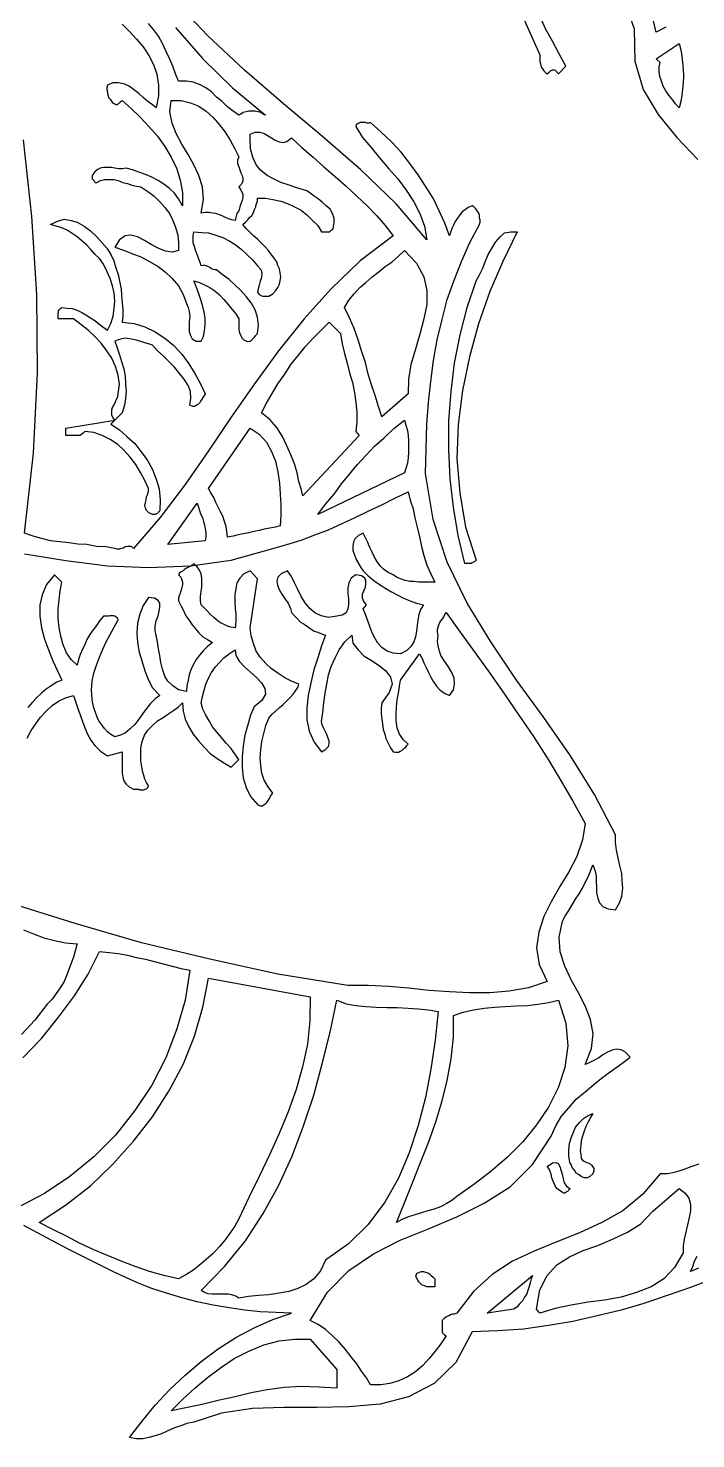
# Model space of a CAD drawing. Extents: x 0.04 to 7.38, y 0.04 to 9.36.
# Drawn here: x 4.755 to 5.929, y 0.156 to 2.636 of the extents above; entities that cross this region are included whole.
import ezdxf

# ---------------------------------------------------------------- set-up
doc = ezdxf.new("R2010")
doc.units = 0
doc.layers.add('1', color=7, linetype='Continuous')

msp = doc.modelspace()

# ---------------------------------------------------------------- linework, layer by layer
for points in [[(4.9, 2.238), (4.905, 2.227), (4.909, 2.215), (4.913, 2.203), (4.915, 2.191), (4.918, 2.178), (4.919, 2.166), (4.92, 2.153), (4.921, 2.141), (4.921, 2.13), (4.92, 2.119), (4.941, 2.117), (4.96, 2.111), (4.978, 2.102), (4.995, 2.091), (5.011, 2.078), (5.025, 2.063), (5.037, 2.046), (5.048, 2.029), (5.058, 2.011), (5.066, 1.993), (5.064, 1.99), (5.062, 1.987), (5.06, 1.984), (5.058, 1.98), (5.056, 1.977), (5.054, 1.975), (5.051, 1.973), (5.048, 1.971), (5.044, 1.971), (5.039, 1.973), (5.041, 1.985), (5.04, 1.997), (5.036, 2.008), (5.029, 2.019), (5.021, 2.029), (5.012, 2.04), (5.002, 2.05), (4.992, 2.06), (4.982, 2.069), (4.973, 2.079), (4.966, 2.081), (4.96, 2.083), (4.953, 2.085), (4.947, 2.087), (4.939, 2.089), (4.933, 2.09), (4.926, 2.091), (4.92, 2.09), (4.913, 2.088), (4.907, 2.086), (4.911, 2.074), (4.915, 2.062), (4.919, 2.05), (4.923, 2.037), (4.925, 2.024), (4.926, 2.011), (4.927, 1.998), (4.926, 1.985), (4.924, 1.973), (4.92, 1.96), (4.9, 1.94), (4.915, 1.93), (4.928, 1.918), (4.942, 1.906), (4.953, 1.892), (4.964, 1.877), (4.973, 1.86), (4.98, 1.843), (4.985, 1.826), (4.987, 1.807), (4.986, 1.788), (4.985, 1.786), (4.983, 1.785), (4.982, 1.783), (4.98, 1.782), (4.979, 1.781), (4.977, 1.781), (4.975, 1.781), (4.973, 1.781), (4.967, 1.784), (4.963, 1.788), (4.961, 1.792), (4.96, 1.797), (4.961, 1.802), (4.962, 1.807), (4.963, 1.812), (4.965, 1.817), (4.966, 1.822), (4.966, 1.827), (4.96, 1.841), (4.952, 1.855), (4.944, 1.869), (4.934, 1.882), (4.923, 1.894), (4.912, 1.904), (4.899, 1.913), (4.885, 1.92), (4.87, 1.925), (4.854, 1.927), (4.851, 1.924), (4.849, 1.922), (4.846, 1.92), (4.842, 1.92), (4.839, 1.92), (4.835, 1.92), (4.831, 1.92), (4.828, 1.92), (4.824, 1.92), (4.821, 1.92), (4.821, 1.933), (4.907, 1.947), (4.904, 1.951), (4.902, 1.955), (4.902, 1.96), (4.902, 1.965), (4.903, 1.969), (4.906, 1.974), (4.908, 1.979), (4.91, 1.984), (4.912, 1.988), (4.913, 1.993), (4.915, 2.01), (4.913, 2.026), (4.908, 2.041), (4.902, 2.056), (4.893, 2.069), (4.883, 2.082), (4.872, 2.094), (4.86, 2.105), (4.847, 2.115), (4.834, 2.125), (4.807, 2.125), (4.807, 2.128), (4.807, 2.131), (4.807, 2.134), (4.808, 2.137), (4.808, 2.139), (4.809, 2.141), (4.81, 2.142), (4.812, 2.144), (4.814, 2.145), (4.823, 2.144), (4.832, 2.143), (4.841, 2.14), (4.849, 2.136), (4.856, 2.132), (4.864, 2.127), (4.872, 2.122), (4.879, 2.116), (4.886, 2.111), (4.894, 2.105), (4.9, 2.117), (4.904, 2.13), (4.906, 2.143), (4.907, 2.156), (4.906, 2.17), (4.903, 2.183), (4.899, 2.196), (4.893, 2.209), (4.887, 2.221), (4.88, 2.231), (4.872, 2.239), (4.865, 2.247), (4.857, 2.255), (4.849, 2.262), (4.841, 2.269), (4.832, 2.275), (4.823, 2.281), (4.814, 2.285), (4.804, 2.288), (4.794, 2.291), (4.806, 2.297), (4.818, 2.3), (4.83, 2.298), (4.841, 2.295), (4.853, 2.288), (4.864, 2.28), (4.875, 2.27), (4.884, 2.259), (4.893, 2.249), (4.9, 2.238)], [(5.615, 2.278), (5.59, 2.226), (5.567, 2.173), (5.547, 2.116), (5.531, 2.058), (5.519, 1.999), (5.511, 1.939), (5.509, 1.879), (5.514, 1.819), (5.524, 1.759), (5.543, 1.701), (5.541, 1.699), (5.54, 1.698), (5.538, 1.697), (5.536, 1.696), (5.534, 1.695), (5.531, 1.695), (5.528, 1.695), (5.526, 1.695), (5.523, 1.695), (5.511, 1.744), (5.503, 1.794), (5.497, 1.844), (5.495, 1.895), (5.495, 1.946), (5.499, 1.997), (5.505, 2.047), (5.515, 2.097), (5.527, 2.145), (5.543, 2.192), (5.548, 2.201), (5.554, 2.213), (5.559, 2.225), (5.564, 2.238), (5.571, 2.25), (5.577, 2.26), (5.585, 2.269), (5.593, 2.276), (5.604, 2.278), (5.615, 2.278)], [(5.748, 0.728), (5.744, 0.721), (5.74, 0.713), (5.736, 0.705), (5.733, 0.697), (5.73, 0.688), (5.728, 0.68), (5.727, 0.672), (5.726, 0.663), (5.727, 0.656), (5.728, 0.649), (5.73, 0.646), (5.733, 0.644), (5.737, 0.642), (5.74, 0.641), (5.744, 0.639), (5.746, 0.637), (5.748, 0.634), (5.75, 0.631), (5.75, 0.627), (5.748, 0.622), (5.743, 0.617), (5.738, 0.615), (5.733, 0.615), (5.728, 0.617), (5.724, 0.62), (5.719, 0.623), (5.716, 0.628), (5.712, 0.633), (5.71, 0.638), (5.708, 0.642), (5.706, 0.653), (5.706, 0.664), (5.707, 0.675), (5.71, 0.685), (5.714, 0.695), (5.718, 0.704), (5.725, 0.712), (5.732, 0.719), (5.739, 0.724), (5.748, 0.728)], [(5.708, 0.596), (5.707, 0.594), (5.705, 0.593), (5.704, 0.591), (5.702, 0.59), (5.701, 0.589), (5.699, 0.588), (5.697, 0.588), (5.695, 0.589), (5.689, 0.593), (5.685, 0.596), (5.682, 0.601), (5.68, 0.605), (5.678, 0.61), (5.676, 0.615), (5.675, 0.621), (5.673, 0.626), (5.671, 0.631), (5.668, 0.635), (5.677, 0.641), (5.683, 0.642), (5.687, 0.64), (5.69, 0.635), (5.692, 0.629), (5.694, 0.621), (5.696, 0.613), (5.698, 0.606), (5.702, 0.6), (5.708, 0.596)], [(5.96, 0.437), (5.92, 0.422), (5.879, 0.408), (5.838, 0.394), (5.798, 0.382), (5.756, 0.372), (5.713, 0.362), (5.67, 0.355), (5.626, 0.349), (5.581, 0.346), (5.536, 0.344), (5.507, 0.29), (5.469, 0.253), (5.424, 0.23), (5.374, 0.217), (5.319, 0.212), (5.262, 0.211), (5.205, 0.211), (5.149, 0.209), (5.095, 0.201), (5.046, 0.185), (5.034, 0.183), (5.023, 0.179), (5.012, 0.175), (5, 0.17), (4.989, 0.165), (4.978, 0.161), (4.967, 0.158), (4.956, 0.156), (4.945, 0.156), (4.933, 0.158), (4.955, 0.187), (4.978, 0.215), (5.003, 0.242), (5.031, 0.268), (5.059, 0.292), (5.089, 0.314), (5.12, 0.334), (5.152, 0.351), (5.185, 0.366), (5.218, 0.377), (5.191, 0.378), (5.163, 0.379), (5.136, 0.382), (5.108, 0.386), (5.08, 0.391), (5.052, 0.397), (5.025, 0.404), (4.998, 0.412), (4.972, 0.42), (4.947, 0.43), (4.906, 0.449), (4.866, 0.469), (4.826, 0.489), (4.786, 0.51), (4.747, 0.531)], [(5.47, 0.437), (5.47, 0.423), (5.465, 0.423), (5.46, 0.423), (5.456, 0.423), (5.452, 0.425), (5.448, 0.426), (5.445, 0.429), (5.442, 0.432), (5.44, 0.435), (5.438, 0.439), (5.437, 0.443), (5.439, 0.447), (5.443, 0.449), (5.447, 0.45), (5.45, 0.45), (5.454, 0.449), (5.458, 0.448), (5.461, 0.446), (5.464, 0.443), (5.467, 0.44), (5.47, 0.437)]]:
    msp.add_lwpolyline(points)
at = {"layer": '1'}
for points in [[(5.935, 0.639), (5.921, 0.634), (5.907, 0.629), (5.894, 0.625), (5.88, 0.622), (5.867, 0.622), (5.836, 0.586), (5.801, 0.557), (5.764, 0.536), (5.725, 0.518), (5.685, 0.502), (5.645, 0.486), (5.607, 0.468), (5.571, 0.445), (5.538, 0.415), (5.509, 0.377), (5.507, 0.376), (5.504, 0.375), (5.501, 0.375), (5.498, 0.374), (5.495, 0.372), (5.492, 0.371), (5.49, 0.37), (5.487, 0.368), (5.485, 0.366), (5.483, 0.364), (5.483, 0.361), (5.483, 0.358), (5.483, 0.355), (5.483, 0.352), (5.483, 0.349), (5.483, 0.346), (5.483, 0.343), (5.485, 0.341), (5.487, 0.339), (5.49, 0.337), (5.481, 0.323), (5.471, 0.31), (5.46, 0.297), (5.449, 0.285), (5.436, 0.274), (5.422, 0.265), (5.407, 0.258), (5.391, 0.253), (5.375, 0.251), (5.357, 0.251), (5.35, 0.263), (5.341, 0.275), (5.333, 0.288), (5.323, 0.3), (5.313, 0.313), (5.302, 0.326), (5.29, 0.337), (5.278, 0.348), (5.265, 0.357), (5.251, 0.364), (5.281, 0.414), (5.319, 0.452), (5.362, 0.481), (5.409, 0.505), (5.459, 0.525), (5.509, 0.546), (5.557, 0.57), (5.603, 0.599), (5.642, 0.638), (5.675, 0.688), (5.683, 0.706), (5.693, 0.723), (5.706, 0.738), (5.719, 0.753), (5.735, 0.766), (5.75, 0.779), (5.766, 0.792), (5.783, 0.804), (5.799, 0.816), (5.814, 0.827), (5.806, 0.836), (5.798, 0.84), (5.79, 0.841), (5.782, 0.839), (5.774, 0.836), (5.766, 0.831), (5.759, 0.826), (5.75, 0.821), (5.742, 0.817), (5.735, 0.814), (5.746, 0.842), (5.749, 0.868), (5.744, 0.893), (5.735, 0.917), (5.723, 0.94), (5.71, 0.963), (5.699, 0.987), (5.691, 1.012), (5.689, 1.038), (5.695, 1.066), (5.7, 1.076), (5.706, 1.085), (5.712, 1.095), (5.718, 1.105), (5.724, 1.114), (5.73, 1.124), (5.735, 1.134), (5.74, 1.144), (5.744, 1.154), (5.748, 1.165), (5.752, 1.156), (5.754, 1.146), (5.754, 1.136), (5.755, 1.126), (5.755, 1.116), (5.757, 1.106), (5.76, 1.098), (5.766, 1.092), (5.775, 1.088), (5.788, 1.086), (5.795, 1.098), (5.799, 1.11), (5.801, 1.124), (5.8, 1.137), (5.799, 1.15), (5.796, 1.164), (5.793, 1.177), (5.79, 1.191), (5.788, 1.205), (5.788, 1.218), (5.751, 1.289), (5.709, 1.357), (5.662, 1.424), (5.614, 1.49), (5.569, 1.557), (5.527, 1.625), (5.492, 1.697), (5.467, 1.772), (5.454, 1.853), (5.456, 1.94), (5.459, 1.978), (5.463, 2.015), (5.468, 2.052), (5.474, 2.088), (5.483, 2.124), (5.492, 2.159), (5.504, 2.193), (5.517, 2.226), (5.532, 2.259), (5.549, 2.291), (5.55, 2.295), (5.55, 2.299), (5.549, 2.302), (5.549, 2.306), (5.548, 2.31), (5.546, 2.313), (5.544, 2.316), (5.542, 2.319), (5.539, 2.322), (5.536, 2.324), (5.529, 2.321), (5.524, 2.317), (5.518, 2.313), (5.514, 2.308), (5.51, 2.302), (5.506, 2.296), (5.503, 2.29), (5.5, 2.284), (5.498, 2.277), (5.496, 2.271), (5.488, 2.293), (5.478, 2.315), (5.467, 2.337), (5.454, 2.358), (5.441, 2.378), (5.426, 2.398), (5.411, 2.418), (5.394, 2.436), (5.376, 2.453), (5.357, 2.47), (5.354, 2.469), (5.351, 2.469), (5.348, 2.47), (5.346, 2.47), (5.342, 2.47), (5.339, 2.47), (5.337, 2.469), (5.334, 2.468), (5.332, 2.466), (5.331, 2.463), (5.343, 2.444), (5.358, 2.426), (5.373, 2.408), (5.389, 2.389), (5.405, 2.371), (5.42, 2.351), (5.433, 2.331), (5.444, 2.31), (5.452, 2.288), (5.456, 2.264), (5.402, 2.327), (5.34, 2.387), (5.273, 2.445), (5.204, 2.503), (5.135, 2.562), (5.07, 2.623), (5.01, 2.687)], [(5.623, 2.661), (5.655, 2.589), (5.655, 2.585), (5.655, 2.581), (5.655, 2.577), (5.656, 2.574), (5.657, 2.57), (5.658, 2.567), (5.66, 2.564), (5.662, 2.561), (5.665, 2.558), (5.668, 2.556), (5.67, 2.557), (5.671, 2.559), (5.673, 2.56), (5.674, 2.561), (5.676, 2.562), (5.677, 2.563), (5.68, 2.563), (5.682, 2.562), (5.688, 2.556), (5.701, 2.569), (5.689, 2.591), (5.677, 2.613), (5.665, 2.635), (5.655, 2.658)], [(5.811, 2.663), (5.821, 2.635), (5.822, 2.578), (5.837, 2.528), (5.863, 2.484), (5.896, 2.444), (5.933, 2.405)], [(5.877, 2.638), (5.86, 2.629), (5.851, 2.666)], [(4.92, 2.643), (4.933, 2.63), (4.945, 2.617), (4.957, 2.603), (4.967, 2.588), (4.975, 2.572), (4.981, 2.555), (4.984, 2.536), (4.984, 2.517), (4.98, 2.496), (4.973, 2.501), (4.965, 2.507), (4.957, 2.514), (4.949, 2.521), (4.94, 2.528), (4.932, 2.534), (4.923, 2.538), (4.913, 2.54), (4.903, 2.54), (4.894, 2.536), (4.893, 2.532), (4.893, 2.528), (4.894, 2.524), (4.894, 2.521), (4.895, 2.517), (4.896, 2.514), (4.899, 2.511), (4.901, 2.508), (4.903, 2.505), (4.907, 2.503), (4.909, 2.502), (4.911, 2.502), (4.913, 2.503), (4.914, 2.504), (4.916, 2.505), (4.917, 2.507), (4.919, 2.508), (4.92, 2.509), (4.936, 2.495), (4.952, 2.479), (4.967, 2.463), (4.982, 2.446), (4.995, 2.428), (5.006, 2.409), (5.016, 2.389), (5.022, 2.369), (5.026, 2.347), (5.026, 2.324), (5.019, 2.336), (5.012, 2.346), (5.003, 2.354), (4.993, 2.362), (4.983, 2.368), (4.972, 2.374), (4.961, 2.379), (4.949, 2.383), (4.938, 2.387), (4.927, 2.39), (4.92, 2.389), (4.914, 2.389), (4.907, 2.39), (4.901, 2.391), (4.894, 2.391), (4.887, 2.391), (4.881, 2.39), (4.876, 2.387), (4.871, 2.383), (4.867, 2.377), (4.867, 2.375), (4.867, 2.373), (4.867, 2.371), (4.868, 2.37), (4.87, 2.368), (4.871, 2.367), (4.872, 2.365), (4.874, 2.364), (4.882, 2.368), (4.889, 2.37), (4.898, 2.37), (4.906, 2.37), (4.913, 2.368), (4.921, 2.365), (4.929, 2.363), (4.937, 2.36), (4.945, 2.358), (4.953, 2.357), (4.965, 2.349), (4.976, 2.341), (4.986, 2.331), (4.995, 2.321), (5.003, 2.31), (5.009, 2.298), (5.014, 2.286), (5.018, 2.272), (5.019, 2.259), (5.019, 2.245), (5.008, 2.242), (4.996, 2.244), (4.983, 2.249), (4.971, 2.256), (4.959, 2.263), (4.947, 2.269), (4.935, 2.272), (4.925, 2.271), (4.915, 2.264), (4.907, 2.251), (4.922, 2.246), (4.937, 2.24), (4.953, 2.234), (4.968, 2.226), (4.983, 2.217), (4.996, 2.207), (5.008, 2.196), (5.019, 2.183), (5.027, 2.168), (5.033, 2.152), (5.036, 2.145), (5.038, 2.138), (5.039, 2.129), (5.038, 2.12), (5.038, 2.111), (5.038, 2.103), (5.04, 2.096), (5.043, 2.09), (5.05, 2.086), (5.059, 2.086), (5.063, 2.094), (5.065, 2.104), (5.066, 2.115), (5.066, 2.126), (5.064, 2.137), (5.061, 2.149), (5.058, 2.16), (5.054, 2.171), (5.05, 2.182), (5.046, 2.192), (5.056, 2.189), (5.065, 2.185), (5.074, 2.18), (5.083, 2.174), (5.091, 2.167), (5.099, 2.159), (5.106, 2.151), (5.113, 2.142), (5.12, 2.134), (5.125, 2.125), (5.125, 2.121), (5.125, 2.116), (5.125, 2.112), (5.125, 2.107), (5.126, 2.103), (5.127, 2.099), (5.129, 2.095), (5.131, 2.091), (5.134, 2.088), (5.139, 2.086), (5.141, 2.085), (5.144, 2.086), (5.146, 2.086), (5.148, 2.088), (5.15, 2.09), (5.151, 2.091), (5.153, 2.093), (5.155, 2.096), (5.156, 2.097), (5.158, 2.099), (5.16, 2.114), (5.158, 2.128), (5.154, 2.141), (5.147, 2.153), (5.139, 2.164), (5.129, 2.175), (5.118, 2.185), (5.108, 2.194), (5.096, 2.203), (5.086, 2.211), (5.083, 2.211), (5.08, 2.212), (5.077, 2.213), (5.075, 2.215), (5.073, 2.216), (5.07, 2.217), (5.068, 2.218), (5.065, 2.219), (5.062, 2.219), (5.059, 2.218), (5.057, 2.224), (5.055, 2.23), (5.053, 2.235), (5.051, 2.241), (5.049, 2.246), (5.047, 2.252), (5.045, 2.258), (5.045, 2.264), (5.045, 2.271), (5.046, 2.278), (5.06, 2.277), (5.072, 2.276), (5.085, 2.272), (5.097, 2.268), (5.108, 2.262), (5.119, 2.256), (5.129, 2.248), (5.139, 2.239), (5.149, 2.229), (5.158, 2.218), (5.164, 2.212), (5.166, 2.206), (5.165, 2.198), (5.163, 2.191), (5.161, 2.184), (5.159, 2.178), (5.158, 2.172), (5.161, 2.168), (5.167, 2.165), (5.178, 2.165), (5.185, 2.169), (5.19, 2.174), (5.194, 2.18), (5.197, 2.186), (5.198, 2.192), (5.199, 2.199), (5.198, 2.206), (5.197, 2.213), (5.194, 2.219), (5.192, 2.225), (5.187, 2.232), (5.182, 2.239), (5.177, 2.246), (5.171, 2.252), (5.164, 2.259), (5.158, 2.265), (5.151, 2.271), (5.144, 2.278), (5.138, 2.284), (5.132, 2.291), (5.137, 2.295), (5.141, 2.299), (5.144, 2.303), (5.148, 2.307), (5.151, 2.312), (5.153, 2.317), (5.155, 2.322), (5.156, 2.326), (5.158, 2.332), (5.158, 2.337), (5.172, 2.337), (5.185, 2.335), (5.199, 2.332), (5.211, 2.328), (5.223, 2.322), (5.235, 2.316), (5.245, 2.308), (5.254, 2.299), (5.264, 2.289), (5.271, 2.278), (5.274, 2.278), (5.277, 2.278), (5.279, 2.278), (5.282, 2.278), (5.284, 2.278), (5.286, 2.279), (5.288, 2.281), (5.29, 2.282), (5.291, 2.284), (5.293, 2.294), (5.293, 2.302), (5.29, 2.31), (5.286, 2.318), (5.279, 2.324), (5.272, 2.33), (5.265, 2.336), (5.258, 2.341), (5.251, 2.346), (5.245, 2.35), (5.229, 2.355), (5.214, 2.36), (5.199, 2.365), (5.186, 2.371), (5.175, 2.377), (5.164, 2.386), (5.156, 2.396), (5.15, 2.409), (5.146, 2.424), (5.145, 2.443), (5.145, 2.45), (5.154, 2.453), (5.162, 2.453), (5.17, 2.451), (5.177, 2.447), (5.183, 2.443), (5.189, 2.439), (5.196, 2.436), (5.203, 2.435), (5.21, 2.437), (5.218, 2.443), (5.236, 2.426), (5.256, 2.409), (5.275, 2.392), (5.295, 2.375), (5.314, 2.358), (5.333, 2.341), (5.351, 2.324), (5.368, 2.306), (5.383, 2.289), (5.397, 2.271), (5.339, 2.227), (5.287, 2.177), (5.24, 2.125), (5.195, 2.069), (5.153, 2.011), (5.112, 1.952), (5.072, 1.893), (5.031, 1.834), (4.987, 1.776), (4.94, 1.721), (4.937, 1.724), (4.935, 1.725), (4.932, 1.725), (4.929, 1.725), (4.925, 1.724), (4.922, 1.722), (4.918, 1.721), (4.915, 1.72), (4.911, 1.72), (4.907, 1.721), (4.891, 1.724), (4.875, 1.725), (4.858, 1.728), (4.842, 1.729), (4.826, 1.731), (4.81, 1.733), (4.794, 1.735), (4.778, 1.739), (4.763, 1.743), (4.748, 1.748), (4.764, 1.889), (4.771, 2.03), (4.77, 2.168), (4.761, 2.305), (4.746, 2.44)], [(5.014, 2.637), (5.062, 2.582), (5.114, 2.531), (5.172, 2.483), (5.168, 2.485), (5.164, 2.488), (5.159, 2.489), (5.154, 2.49), (5.149, 2.49), (5.143, 2.49), (5.138, 2.489), (5.133, 2.488), (5.129, 2.485), (5.125, 2.483), (5.115, 2.49), (5.105, 2.498), (5.096, 2.507), (5.086, 2.515), (5.077, 2.524), (5.067, 2.531), (5.056, 2.537), (5.045, 2.541), (5.033, 2.543), (5.019, 2.543), (5.014, 2.556), (5.009, 2.569), (5.003, 2.583), (4.997, 2.596), (4.991, 2.609), (4.984, 2.622), (4.975, 2.634), (4.966, 2.644)], [(5.9, 2.496), (5.894, 2.503), (5.888, 2.511), (5.882, 2.518), (5.877, 2.526), (5.872, 2.534), (5.869, 2.543), (5.866, 2.551), (5.865, 2.56), (5.865, 2.568), (5.867, 2.576), (5.86, 2.582), (5.9, 2.609), (5.903, 2.598), (5.905, 2.587), (5.906, 2.576), (5.907, 2.564), (5.908, 2.552), (5.907, 2.54), (5.906, 2.529), (5.905, 2.518), (5.903, 2.507), (5.9, 2.496)], [(5.125, 2.41), (5.123, 2.404), (5.123, 2.398), (5.125, 2.392), (5.127, 2.387), (5.129, 2.382), (5.131, 2.377), (5.132, 2.372), (5.132, 2.367), (5.13, 2.362), (5.125, 2.357), (5.129, 2.351), (5.132, 2.345), (5.132, 2.339), (5.131, 2.333), (5.129, 2.327), (5.127, 2.322), (5.125, 2.315), (5.122, 2.31), (5.12, 2.303), (5.119, 2.298), (5.113, 2.299), (5.107, 2.301), (5.102, 2.303), (5.096, 2.306), (5.091, 2.308), (5.085, 2.31), (5.079, 2.311), (5.073, 2.312), (5.066, 2.312), (5.059, 2.311), (5.063, 2.335), (5.061, 2.357), (5.055, 2.377), (5.046, 2.396), (5.036, 2.414), (5.025, 2.432), (5.015, 2.451), (5.008, 2.469), (5.004, 2.489), (5.006, 2.509), (5.024, 2.509), (5.04, 2.505), (5.055, 2.499), (5.068, 2.49), (5.08, 2.479), (5.091, 2.466), (5.101, 2.453), (5.11, 2.439), (5.118, 2.424), (5.125, 2.41)], [(5.423, 1.993), (5.377, 1.953), (5.371, 1.971), (5.365, 1.99), (5.359, 2.009), (5.353, 2.028), (5.348, 2.048), (5.341, 2.069), (5.335, 2.088), (5.328, 2.108), (5.32, 2.127), (5.311, 2.145), (5.319, 2.158), (5.328, 2.169), (5.338, 2.18), (5.349, 2.189), (5.36, 2.199), (5.372, 2.208), (5.383, 2.217), (5.395, 2.225), (5.406, 2.235), (5.417, 2.245), (5.438, 2.223), (5.451, 2.199), (5.456, 2.175), (5.456, 2.15), (5.451, 2.125), (5.444, 2.098), (5.436, 2.072), (5.428, 2.045), (5.424, 2.019), (5.423, 1.993)], [(5.304, 2.099), (5.307, 2.081), (5.311, 2.064), (5.316, 2.047), (5.32, 2.03), (5.325, 2.013), (5.329, 1.995), (5.331, 1.978), (5.333, 1.961), (5.333, 1.944), (5.331, 1.927), (5.337, 1.92), (5.238, 1.814), (5.235, 1.826), (5.231, 1.839), (5.228, 1.854), (5.223, 1.87), (5.217, 1.886), (5.21, 1.902), (5.202, 1.918), (5.192, 1.934), (5.18, 1.948), (5.165, 1.96), (5.174, 1.977), (5.184, 1.994), (5.194, 2.011), (5.206, 2.028), (5.217, 2.045), (5.23, 2.061), (5.242, 2.076), (5.256, 2.091), (5.27, 2.105), (5.284, 2.119), (5.304, 2.099)], [(5.417, 1.854), (5.264, 1.781), (5.278, 1.799), (5.293, 1.817), (5.306, 1.835), (5.32, 1.852), (5.334, 1.869), (5.349, 1.885), (5.364, 1.901), (5.381, 1.916), (5.398, 1.932), (5.417, 1.947), (5.419, 1.938), (5.422, 1.929), (5.423, 1.92), (5.424, 1.91), (5.424, 1.9), (5.424, 1.89), (5.423, 1.881), (5.422, 1.871), (5.419, 1.862), (5.417, 1.854)], [(5.198, 1.761), (5.189, 1.759), (5.18, 1.757), (5.17, 1.755), (5.161, 1.753), (5.152, 1.751), (5.143, 1.749), (5.133, 1.747), (5.124, 1.745), (5.115, 1.743), (5.105, 1.741), (5.104, 1.751), (5.103, 1.76), (5.1, 1.769), (5.097, 1.778), (5.093, 1.786), (5.089, 1.794), (5.085, 1.802), (5.081, 1.811), (5.076, 1.819), (5.072, 1.827), (5.145, 1.933), (5.161, 1.922), (5.174, 1.908), (5.183, 1.892), (5.19, 1.875), (5.194, 1.856), (5.197, 1.836), (5.198, 1.817), (5.199, 1.798), (5.199, 1.779), (5.198, 1.761)], [(4.748, 1.712), (4.821, 1.7), (4.894, 1.691), (4.967, 1.688), (5.04, 1.691), (5.112, 1.701), (5.185, 1.721), (5.21, 1.728), (5.235, 1.736), (5.259, 1.745), (5.283, 1.754), (5.307, 1.765), (5.33, 1.776), (5.353, 1.787), (5.377, 1.798), (5.4, 1.81), (5.423, 1.821), (5.427, 1.806), (5.432, 1.791), (5.435, 1.775), (5.439, 1.759), (5.443, 1.742), (5.447, 1.725), (5.451, 1.709), (5.456, 1.692), (5.463, 1.677), (5.47, 1.662), (5.464, 1.662), (5.457, 1.662), (5.45, 1.662), (5.442, 1.662), (5.434, 1.663), (5.426, 1.663), (5.418, 1.665), (5.41, 1.668), (5.403, 1.671), (5.397, 1.675), (5.388, 1.679), (5.38, 1.685), (5.374, 1.691), (5.368, 1.699), (5.364, 1.706), (5.36, 1.715), (5.356, 1.723), (5.352, 1.732), (5.348, 1.74), (5.344, 1.748), (5.336, 1.744), (5.33, 1.739), (5.327, 1.733), (5.326, 1.725), (5.326, 1.718), (5.329, 1.71), (5.332, 1.702), (5.336, 1.695), (5.34, 1.688), (5.344, 1.682), (5.353, 1.673), (5.363, 1.665), (5.373, 1.658), (5.384, 1.651), (5.394, 1.645), (5.405, 1.639), (5.415, 1.634), (5.427, 1.629), (5.438, 1.625), (5.45, 1.622), (5.445, 1.614), (5.442, 1.605), (5.44, 1.595), (5.439, 1.586), (5.438, 1.576), (5.436, 1.566), (5.433, 1.557), (5.428, 1.549), (5.421, 1.542), (5.41, 1.536), (5.397, 1.537), (5.386, 1.541), (5.377, 1.547), (5.37, 1.555), (5.365, 1.563), (5.36, 1.573), (5.356, 1.584), (5.352, 1.594), (5.348, 1.605), (5.344, 1.615), (5.35, 1.622), (5.345, 1.628), (5.343, 1.634), (5.343, 1.641), (5.345, 1.647), (5.348, 1.653), (5.349, 1.659), (5.349, 1.665), (5.347, 1.669), (5.341, 1.673), (5.331, 1.675), (5.323, 1.669), (5.319, 1.661), (5.317, 1.652), (5.317, 1.642), (5.318, 1.633), (5.318, 1.623), (5.317, 1.615), (5.314, 1.608), (5.307, 1.604), (5.298, 1.602), (5.283, 1.6), (5.27, 1.603), (5.259, 1.608), (5.25, 1.616), (5.242, 1.626), (5.235, 1.637), (5.229, 1.649), (5.223, 1.661), (5.218, 1.672), (5.211, 1.682), (5.2, 1.677), (5.194, 1.671), (5.192, 1.664), (5.193, 1.657), (5.196, 1.649), (5.201, 1.641), (5.207, 1.632), (5.212, 1.625), (5.216, 1.616), (5.218, 1.609), (5.223, 1.603), (5.228, 1.598), (5.234, 1.592), (5.24, 1.588), (5.246, 1.584), (5.252, 1.58), (5.258, 1.576), (5.264, 1.574), (5.271, 1.571), (5.278, 1.569), (5.271, 1.55), (5.264, 1.529), (5.257, 1.508), (5.252, 1.485), (5.247, 1.463), (5.245, 1.441), (5.245, 1.42), (5.249, 1.4), (5.258, 1.381), (5.271, 1.364), (5.278, 1.368), (5.283, 1.373), (5.284, 1.378), (5.284, 1.383), (5.282, 1.389), (5.28, 1.394), (5.277, 1.4), (5.274, 1.406), (5.272, 1.411), (5.271, 1.417), (5.273, 1.433), (5.275, 1.45), (5.277, 1.467), (5.28, 1.483), (5.283, 1.499), (5.288, 1.514), (5.295, 1.529), (5.302, 1.543), (5.312, 1.557), (5.324, 1.569), (5.326, 1.555), (5.335, 1.543), (5.346, 1.532), (5.36, 1.524), (5.373, 1.515), (5.384, 1.506), (5.392, 1.495), (5.395, 1.483), (5.39, 1.468), (5.377, 1.45), (5.376, 1.44), (5.376, 1.431), (5.377, 1.421), (5.378, 1.413), (5.379, 1.403), (5.382, 1.395), (5.384, 1.387), (5.388, 1.379), (5.392, 1.371), (5.397, 1.364), (5.401, 1.363), (5.403, 1.363), (5.406, 1.363), (5.409, 1.365), (5.412, 1.366), (5.414, 1.368), (5.416, 1.37), (5.419, 1.372), (5.421, 1.375), (5.423, 1.377), (5.415, 1.385), (5.408, 1.395), (5.404, 1.406), (5.402, 1.418), (5.402, 1.43), (5.403, 1.443), (5.404, 1.455), (5.406, 1.467), (5.408, 1.479), (5.41, 1.49), (5.443, 1.536), (5.448, 1.528), (5.451, 1.52), (5.455, 1.512), (5.459, 1.503), (5.463, 1.495), (5.468, 1.487), (5.473, 1.479), (5.479, 1.473), (5.487, 1.467), (5.496, 1.463), (5.503, 1.473), (5.505, 1.483), (5.504, 1.493), (5.5, 1.503), (5.494, 1.513), (5.487, 1.523), (5.481, 1.533), (5.477, 1.545), (5.475, 1.557), (5.476, 1.569), (5.475, 1.574), (5.475, 1.579), (5.476, 1.583), (5.477, 1.587), (5.479, 1.591), (5.481, 1.594), (5.484, 1.598), (5.486, 1.601), (5.488, 1.605), (5.49, 1.609), (5.515, 1.574), (5.541, 1.538), (5.567, 1.502), (5.593, 1.465), (5.618, 1.428), (5.644, 1.391), (5.668, 1.353), (5.691, 1.315), (5.713, 1.277), (5.735, 1.238), (5.73, 1.209), (5.72, 1.18), (5.706, 1.153), (5.69, 1.127), (5.675, 1.1), (5.662, 1.074), (5.653, 1.047), (5.649, 1.019), (5.654, 0.99), (5.668, 0.96), (5.635, 0.949), (5.601, 0.943), (5.567, 0.94), (5.531, 0.94), (5.496, 0.942), (5.46, 0.944), (5.424, 0.948), (5.389, 0.951), (5.353, 0.953), (5.317, 0.953), (5.194, 0.973), (5.074, 0.999), (4.954, 1.028), (4.837, 1.062), (4.721, 1.098)], [(5.066, 1.735), (5, 1.728), (5.052, 1.801), (5.054, 1.794), (5.056, 1.788), (5.058, 1.782), (5.061, 1.776), (5.063, 1.769), (5.065, 1.763), (5.066, 1.756), (5.067, 1.75), (5.067, 1.742), (5.066, 1.735)], [(4.753, 1.388), (4.76, 1.401), (4.768, 1.413), (4.776, 1.425), (4.786, 1.435), (4.797, 1.445), (4.808, 1.453), (4.82, 1.459), (4.834, 1.463), (4.838, 1.452), (4.842, 1.44), (4.846, 1.429), (4.85, 1.417), (4.854, 1.406), (4.859, 1.395), (4.865, 1.384), (4.872, 1.375), (4.882, 1.365), (4.894, 1.357), (4.92, 1.364), (4.92, 1.356), (4.92, 1.349), (4.92, 1.341), (4.92, 1.334), (4.92, 1.326), (4.921, 1.319), (4.923, 1.313), (4.927, 1.307), (4.932, 1.302), (4.94, 1.298), (4.943, 1.298), (4.946, 1.298), (4.949, 1.298), (4.951, 1.297), (4.955, 1.297), (4.958, 1.297), (4.96, 1.298), (4.963, 1.299), (4.965, 1.301), (4.966, 1.304), (4.963, 1.31), (4.96, 1.316), (4.958, 1.322), (4.956, 1.328), (4.955, 1.334), (4.954, 1.341), (4.953, 1.348), (4.953, 1.355), (4.953, 1.362), (4.953, 1.37), (4.955, 1.382), (4.959, 1.393), (4.965, 1.402), (4.973, 1.41), (4.982, 1.418), (4.992, 1.424), (5.002, 1.431), (5.011, 1.437), (5.019, 1.443), (5.026, 1.45), (5.027, 1.435), (5.031, 1.421), (5.037, 1.408), (5.045, 1.395), (5.054, 1.383), (5.064, 1.372), (5.075, 1.361), (5.087, 1.352), (5.1, 1.344), (5.112, 1.337), (5.125, 1.35), (5.118, 1.36), (5.111, 1.37), (5.103, 1.379), (5.095, 1.389), (5.087, 1.398), (5.079, 1.408), (5.073, 1.418), (5.067, 1.428), (5.062, 1.439), (5.059, 1.45), (5.061, 1.461), (5.064, 1.472), (5.067, 1.483), (5.072, 1.493), (5.077, 1.503), (5.084, 1.513), (5.091, 1.521), (5.099, 1.529), (5.108, 1.536), (5.119, 1.543), (5.12, 1.533), (5.126, 1.523), (5.135, 1.513), (5.146, 1.504), (5.156, 1.495), (5.165, 1.485), (5.171, 1.475), (5.172, 1.465), (5.166, 1.454), (5.152, 1.443), (5.146, 1.428), (5.141, 1.411), (5.136, 1.393), (5.133, 1.374), (5.131, 1.355), (5.131, 1.336), (5.133, 1.318), (5.138, 1.301), (5.146, 1.285), (5.158, 1.271), (5.163, 1.269), (5.167, 1.269), (5.17, 1.271), (5.173, 1.273), (5.175, 1.275), (5.177, 1.278), (5.179, 1.282), (5.181, 1.286), (5.183, 1.288), (5.185, 1.291), (5.177, 1.302), (5.17, 1.314), (5.166, 1.326), (5.164, 1.34), (5.163, 1.353), (5.164, 1.367), (5.166, 1.382), (5.169, 1.396), (5.173, 1.41), (5.178, 1.423), (5.184, 1.43), (5.19, 1.435), (5.197, 1.442), (5.203, 1.447), (5.209, 1.453), (5.215, 1.459), (5.221, 1.465), (5.225, 1.471), (5.229, 1.477), (5.231, 1.483), (5.218, 1.488), (5.206, 1.494), (5.194, 1.502), (5.182, 1.51), (5.173, 1.519), (5.163, 1.53), (5.156, 1.541), (5.151, 1.554), (5.147, 1.568), (5.145, 1.582), (5.158, 1.668), (5.145, 1.682), (5.134, 1.677), (5.127, 1.669), (5.122, 1.661), (5.12, 1.651), (5.118, 1.64), (5.118, 1.628), (5.119, 1.616), (5.12, 1.605), (5.12, 1.593), (5.119, 1.582), (5.111, 1.583), (5.105, 1.585), (5.098, 1.588), (5.092, 1.591), (5.086, 1.596), (5.081, 1.6), (5.075, 1.606), (5.07, 1.611), (5.064, 1.617), (5.059, 1.622), (5.058, 1.629), (5.058, 1.637), (5.059, 1.646), (5.06, 1.653), (5.06, 1.661), (5.06, 1.669), (5.059, 1.677), (5.056, 1.683), (5.052, 1.689), (5.046, 1.695), (5.043, 1.692), (5.041, 1.69), (5.038, 1.689), (5.035, 1.687), (5.032, 1.686), (5.029, 1.684), (5.027, 1.682), (5.024, 1.68), (5.021, 1.678), (5.019, 1.675), (5.023, 1.671), (5.025, 1.666), (5.026, 1.662), (5.026, 1.658), (5.025, 1.653), (5.024, 1.648), (5.022, 1.643), (5.02, 1.638), (5.019, 1.634), (5.019, 1.629), (5.024, 1.62), (5.028, 1.612), (5.032, 1.603), (5.037, 1.596), (5.043, 1.587), (5.049, 1.58), (5.055, 1.573), (5.062, 1.566), (5.07, 1.561), (5.079, 1.556), (5.07, 1.549), (5.063, 1.542), (5.056, 1.534), (5.05, 1.526), (5.045, 1.517), (5.041, 1.508), (5.038, 1.499), (5.036, 1.49), (5.034, 1.48), (5.033, 1.47), (5.019, 1.473), (5.009, 1.48), (5, 1.488), (4.995, 1.497), (4.991, 1.509), (4.988, 1.521), (4.986, 1.533), (4.984, 1.545), (4.982, 1.557), (4.98, 1.569), (4.978, 1.577), (4.978, 1.585), (4.98, 1.594), (4.983, 1.603), (4.985, 1.611), (4.986, 1.618), (4.986, 1.625), (4.983, 1.63), (4.977, 1.634), (4.966, 1.635), (4.957, 1.621), (4.951, 1.606), (4.947, 1.59), (4.946, 1.573), (4.947, 1.556), (4.95, 1.539), (4.955, 1.522), (4.96, 1.506), (4.966, 1.49), (4.973, 1.476), (4.986, 1.463), (4.978, 1.457), (4.97, 1.449), (4.963, 1.44), (4.956, 1.431), (4.949, 1.421), (4.942, 1.412), (4.934, 1.404), (4.926, 1.397), (4.917, 1.393), (4.907, 1.39), (4.9, 1.394), (4.894, 1.399), (4.889, 1.405), (4.884, 1.411), (4.879, 1.418), (4.876, 1.425), (4.873, 1.433), (4.87, 1.441), (4.868, 1.449), (4.867, 1.456), (4.866, 1.473), (4.867, 1.488), (4.87, 1.502), (4.875, 1.516), (4.88, 1.53), (4.886, 1.544), (4.892, 1.557), (4.899, 1.57), (4.906, 1.583), (4.913, 1.596), (4.912, 1.598), (4.91, 1.6), (4.907, 1.602), (4.905, 1.603), (4.902, 1.603), (4.899, 1.603), (4.896, 1.602), (4.893, 1.602), (4.89, 1.602), (4.887, 1.602), (4.88, 1.594), (4.875, 1.586), (4.869, 1.578), (4.863, 1.57), (4.858, 1.561), (4.854, 1.552), (4.85, 1.544), (4.846, 1.535), (4.843, 1.526), (4.841, 1.516), (4.83, 1.526), (4.822, 1.538), (4.816, 1.552), (4.812, 1.567), (4.809, 1.582), (4.807, 1.598), (4.807, 1.615), (4.809, 1.631), (4.811, 1.647), (4.814, 1.662), (4.801, 1.675), (4.787, 1.658), (4.779, 1.64), (4.775, 1.622), (4.775, 1.602), (4.778, 1.582), (4.783, 1.562), (4.79, 1.543), (4.798, 1.524), (4.806, 1.506), (4.814, 1.49), (4.805, 1.486), (4.795, 1.48), (4.786, 1.474), (4.778, 1.467), (4.769, 1.459), (4.762, 1.451), (4.754, 1.442)], [(4.746, 1.051), (4.764, 1.044), (4.782, 1.037), (4.801, 1.032), (4.82, 1.028), (4.841, 1.026)], [(4.841, 1.026), (4.837, 1.014), (4.834, 1.003), (4.83, 0.992), (4.826, 0.981), (4.822, 0.97), (4.817, 0.959), (4.811, 0.949), (4.804, 0.939), (4.797, 0.929), (4.788, 0.92), (4.766, 0.892), (4.743, 0.867)], [(4.745, 0.826), (4.778, 0.86), (4.808, 0.897), (4.836, 0.935), (4.86, 0.973), (4.88, 1.013), (4.897, 1.011), (4.913, 1.009), (4.929, 1.006), (4.945, 1.002), (4.961, 0.999), (4.976, 0.995), (4.992, 0.991), (5.008, 0.987), (5.024, 0.983), (5.039, 0.98)], [(5.039, 0.98), (5.031, 0.927), (5.016, 0.877), (4.997, 0.826), (4.972, 0.778), (4.942, 0.733), (4.908, 0.69), (4.87, 0.652), (4.828, 0.617), (4.783, 0.587), (4.735, 0.562)], [(5.251, 0.933), (5.25, 0.891), (5.246, 0.85), (5.237, 0.81), (5.226, 0.77), (5.212, 0.731), (5.196, 0.693), (5.179, 0.655), (5.161, 0.617), (5.143, 0.58), (5.125, 0.543), (5.118, 0.53), (5.11, 0.518), (5.101, 0.506), (5.091, 0.494), (5.08, 0.482), (5.068, 0.471), (5.056, 0.461), (5.044, 0.452), (5.032, 0.444), (5.019, 0.437), (4.993, 0.443), (4.968, 0.45), (4.943, 0.459), (4.918, 0.468), (4.894, 0.478), (4.869, 0.489), (4.845, 0.5), (4.822, 0.512), (4.798, 0.524), (4.774, 0.536), (4.82, 0.567), (4.864, 0.601), (4.903, 0.638), (4.94, 0.679), (4.973, 0.722), (5.002, 0.767), (5.027, 0.814), (5.047, 0.864), (5.062, 0.915), (5.072, 0.966), (5.251, 0.933)], [(5.476, 0.907), (5.471, 0.857), (5.463, 0.806), (5.454, 0.756), (5.441, 0.707), (5.425, 0.659), (5.406, 0.614), (5.382, 0.572), (5.353, 0.533), (5.318, 0.499), (5.278, 0.47), (5.269, 0.451), (5.257, 0.437), (5.244, 0.427), (5.229, 0.42), (5.213, 0.415), (5.196, 0.412), (5.178, 0.409), (5.16, 0.408), (5.142, 0.406), (5.125, 0.403), (5.12, 0.407), (5.113, 0.409), (5.107, 0.41), (5.099, 0.41), (5.092, 0.41), (5.085, 0.41), (5.078, 0.41), (5.071, 0.411), (5.065, 0.413), (5.059, 0.417), (5.1, 0.459), (5.137, 0.504), (5.168, 0.552), (5.195, 0.601), (5.219, 0.653), (5.239, 0.706), (5.257, 0.76), (5.272, 0.815), (5.286, 0.871), (5.298, 0.927), (5.314, 0.921), (5.331, 0.918), (5.349, 0.916), (5.367, 0.915), (5.386, 0.914), (5.404, 0.914), (5.423, 0.913), (5.441, 0.912), (5.459, 0.91), (5.476, 0.907)], [(5.701, 0.887), (5.704, 0.847), (5.699, 0.809), (5.687, 0.773), (5.67, 0.739), (5.649, 0.708), (5.625, 0.678), (5.598, 0.651), (5.569, 0.626), (5.539, 0.603), (5.509, 0.582), (5.5, 0.575), (5.49, 0.569), (5.48, 0.564), (5.469, 0.56), (5.458, 0.557), (5.447, 0.553), (5.435, 0.55), (5.424, 0.546), (5.413, 0.542), (5.403, 0.536), (5.417, 0.571), (5.431, 0.606), (5.445, 0.642), (5.459, 0.677), (5.472, 0.713), (5.483, 0.75), (5.492, 0.786), (5.499, 0.824), (5.503, 0.862), (5.503, 0.9), (5.52, 0.906), (5.538, 0.91), (5.557, 0.913), (5.575, 0.915), (5.594, 0.916), (5.614, 0.917), (5.633, 0.918), (5.652, 0.92), (5.67, 0.923), (5.688, 0.927), (5.701, 0.887)], [(5.907, 0.483), (5.892, 0.457), (5.873, 0.437), (5.851, 0.423), (5.825, 0.413), (5.798, 0.405), (5.769, 0.4), (5.74, 0.396), (5.71, 0.391), (5.682, 0.385), (5.655, 0.377), (5.649, 0.384), (5.655, 0.418), (5.668, 0.443), (5.685, 0.462), (5.707, 0.476), (5.731, 0.487), (5.757, 0.496), (5.783, 0.507), (5.809, 0.519), (5.833, 0.534), (5.854, 0.556), (5.9, 0.596), (5.911, 0.588), (5.917, 0.579), (5.92, 0.568), (5.92, 0.557), (5.918, 0.545), (5.915, 0.532), (5.912, 0.519), (5.909, 0.507), (5.907, 0.495), (5.907, 0.483)], [(5.934, 0.456), (5.92, 0.45), (5.924, 0.459), (5.927, 0.468), (5.932, 0.477)], [(5.609, 0.384), (5.562, 0.377), (5.642, 0.443), (5.64, 0.437), (5.638, 0.43), (5.636, 0.424), (5.634, 0.417), (5.632, 0.411), (5.628, 0.405), (5.625, 0.399), (5.62, 0.394), (5.615, 0.388), (5.609, 0.384)], [(5.298, 0.278), (5.298, 0.245), (5.266, 0.247), (5.235, 0.248), (5.205, 0.246), (5.175, 0.242), (5.147, 0.237), (5.119, 0.23), (5.091, 0.224), (5.063, 0.217), (5.035, 0.211), (5.006, 0.205), (5.026, 0.225), (5.048, 0.245), (5.07, 0.264), (5.093, 0.281), (5.117, 0.297), (5.143, 0.31), (5.169, 0.321), (5.196, 0.328), (5.223, 0.331), (5.251, 0.331), (5.298, 0.278)]]:
    msp.add_lwpolyline(points, dxfattribs=at)

doc.saveas('drawing.dxf')
